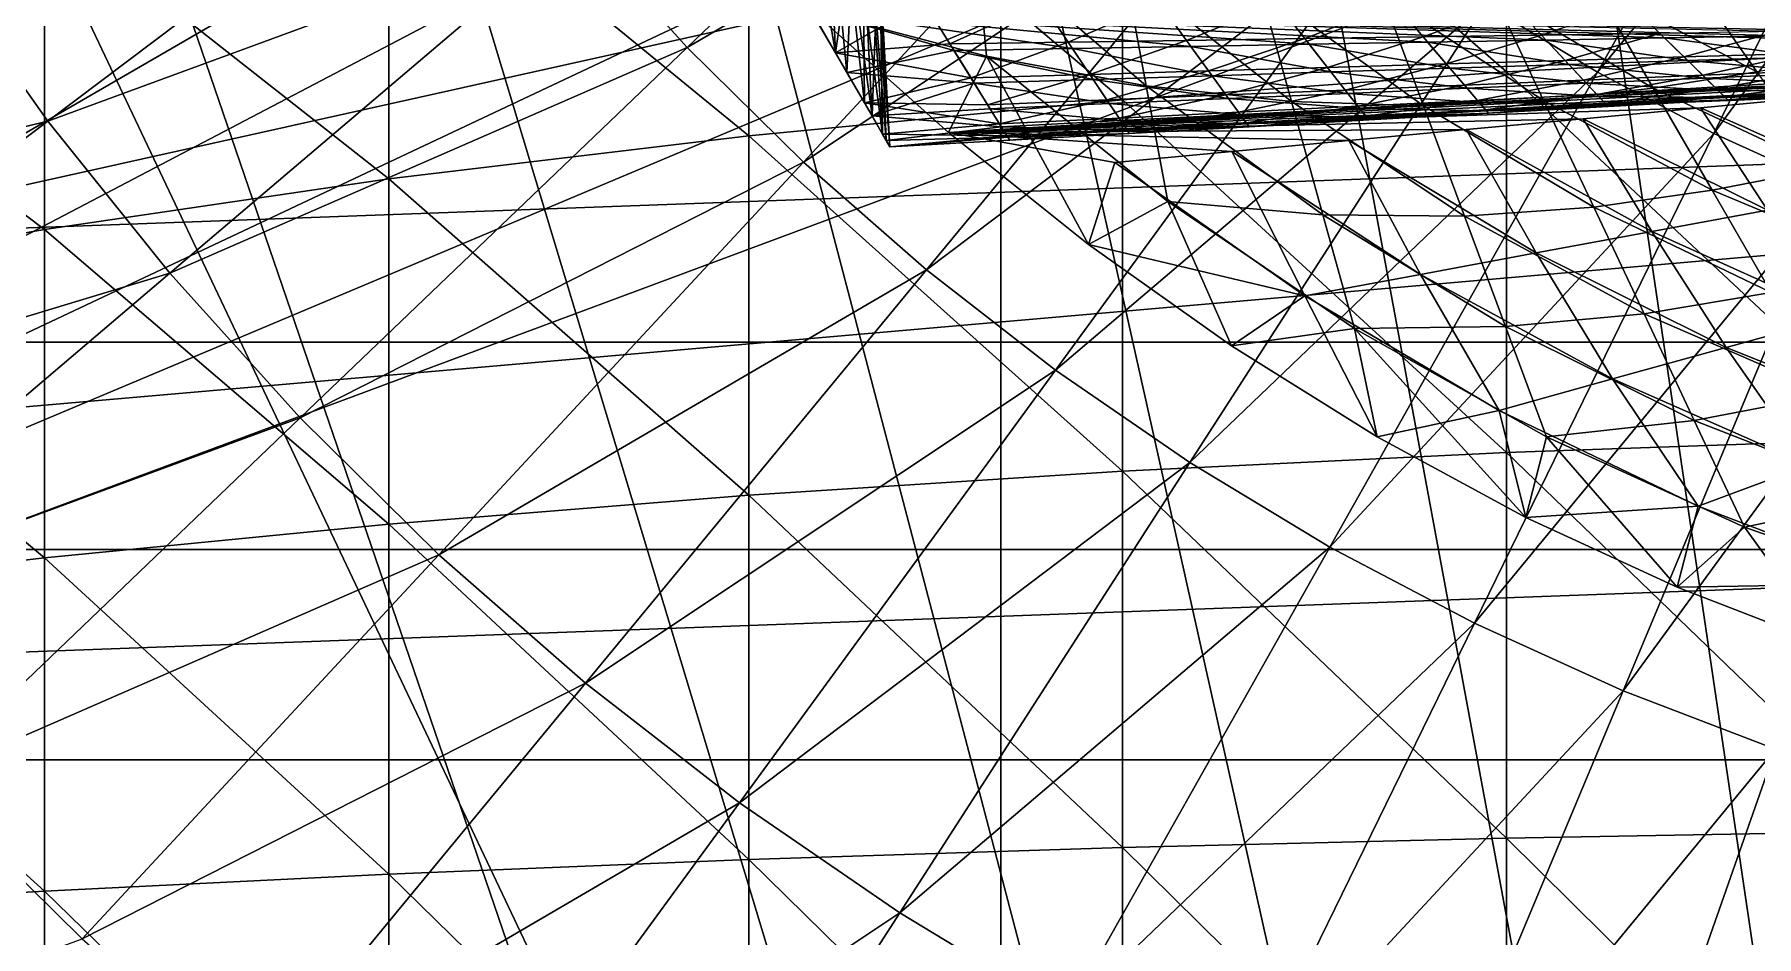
# Model space of a CAD drawing. Header units: metres. Extents: x -4.09 to 4.09, y -3.78 to 3.78.
# Drawn here: x -1.355 to -0.534, y -0.519 to -0.09 of the extents above; entities that cross this region are included whole.
import ezdxf

# ---------------------------------------------------------------- set-up
doc = ezdxf.new("R2010")
doc.units = ezdxf.units.M

msp = doc.modelspace()

# ---------------------------------------------------------------- linework, layer by layer
at = {"layer": 'statue_1', "color": 253}
for points in [[(-3.232, 0.082765, 16.714041), (3.348243, -0.166798, 15.068974), (3.367858, 2.430878, 15.064072)], [(-2.176662, 2.430878, 9.351602), (2.236946, 2.430878, 9.351602), (2.216392, -1.034236, 9.351602)], [(-2.157675, -1.034236, 9.351602), (-2.176662, 2.430878, 9.351602), (2.216392, -1.034236, 9.351602)], [(-0.721711, 2.184135, 19.965612), (-0.511846, 2.222768, 19.96899), (-0.086352, -3.568463, 19.462326)], [(-0.928254, 2.130369, 19.960907), (-0.721711, 2.184135, 19.965612), (-0.086352, -3.568463, 19.462326)], [(-1.130223, 2.061719, 19.954901), (-0.928254, 2.130369, 19.960907), (-0.086352, -3.568463, 19.462326)], [(-1.326677, 1.978532, 19.947624), (-1.130223, 2.061719, 19.954901), (-0.086352, -3.568463, 19.462326)], [(-1.516551, 1.881307, 19.939117), (-1.326677, 1.978532, 19.947624), (-0.086352, -3.568463, 19.462326)], [(1.967048, -0.334928, 9.392891), (1.967048, 1.975148, 9.392891), (-2.139753, 1.975148, 9.392891)], [(-2.139753, -0.334928, 9.392891), (1.967048, -0.334928, 9.392891), (-2.139753, 1.975148, 9.392891)], [(-2.139753, -0.334928, 9.007879), (-2.139753, 1.975148, 9.007879), (1.967048, 1.975148, 9.007879)], [(-2.139753, -0.334928, 9.007879), (1.967048, -0.334928, 9.007879), (1.967048, 1.975148, 9.007879)], [(1.967048, 1.975148, 9.007879), (1.967048, -0.334928, 9.007879), (-2.139753, 1.975148, 9.007879)], [(1.967048, -0.334928, 9.007879), (-2.139753, -0.334928, 9.007879), (-2.139753, 1.975148, 9.007879)], [(-2.139753, -0.334928, 9.007879), (-2.139753, 1.975148, 9.007879), (-0.984715, 1.718473, 7.467829)], [(-1.698718, 1.770547, 19.929426), (-1.516551, 1.881307, 19.939117), (-0.086352, -3.568463, 19.462326)], [(-1.872362, 1.646816, 19.918602), (-1.698718, 1.770547, 19.929426), (-0.086352, -3.568463, 19.462326)], [(-0.984715, -0.078253, 7.467829), (-2.139753, -0.334928, 9.007879), (-0.984715, 1.718473, 7.467829)], [(-2.852064, -1.597279, 19.634781), (-1.872362, 1.646816, 19.918602), (-0.086352, -3.568463, 19.462326)], [(-0.120316, 1.510739, 20.097628), (-2.264017, -0.600407, 19.72538), (-2.264268, -0.634058, 19.72057)], [(-0.053453, 1.509987, 20.101959), (-0.120316, 1.510739, 20.097628), (-2.264268, -0.634058, 19.72057)], [(-2.258753, -0.639698, 19.720448), (-0.053453, 1.509987, 20.101959), (-2.264268, -0.634058, 19.72057)], [(-2.264017, -0.600407, 19.72538), (-0.120316, 1.510739, 20.097628), (-2.254116, -0.42692, 19.755968)], [(-2.258753, -0.639698, 19.720448), (-2.253239, -0.645307, 19.720566), (-0.053453, 1.509987, 20.101959)], [(-0.120316, 1.510739, 20.097628), (-0.296467, 1.500995, 20.095909), (-2.254116, -0.42692, 19.755968)], [(-2.253239, -0.645307, 19.720566), (-2.247724, -0.650978, 19.720924), (-0.053453, 1.509987, 20.101959)], [(-0.053453, 1.509987, 20.101959), (-2.247724, -0.650978, 19.720924), (0.124578, 1.495825, 20.124771)], [(-2.254116, -0.42692, 19.755968), (-0.296467, 1.500995, 20.095909), (-2.22999, -0.254779, 19.786316)], [(0.301167, 1.467062, 20.14677), (0.124578, 1.495825, 20.124771), (-2.247724, -0.650978, 19.720924)], [(-0.471239, 1.477245, 20.091721), (-2.22999, -0.254779, 19.786316), (-0.296467, 1.500995, 20.095909)], [(-2.191827, -0.085177, 19.816227), (-2.22999, -0.254779, 19.786316), (-0.471239, 1.477245, 20.091721)], [(0.475125, 1.423885, 20.167812), (0.301167, 1.467062, 20.14677), (-2.247724, -0.650978, 19.720924)], [(0.645385, 1.366579, 20.187757), (0.475125, 1.423885, 20.167812), (-2.247724, -0.650978, 19.720924)], [(0.810695, 1.295517, 20.20647), (0.645385, 1.366579, 20.187757), (-2.247724, -0.650978, 19.720924)], [(0.969989, 1.211201, 20.223824), (0.810695, 1.295517, 20.20647), (-2.247724, -0.650978, 19.720924)], [(1.122264, 1.114196, 20.239704), (0.969989, 1.211201, 20.223824), (-2.247724, -0.650978, 19.720924)], [(1.266393, 1.005159, 20.254005), (1.122264, 1.114196, 20.239704), (-2.247724, -0.650978, 19.720924)], [(1.401436, 0.88478, 20.266628), (1.266393, 1.005159, 20.254005), (-2.247724, -0.650978, 19.720924)], [(1.526577, 0.753905, 20.277493), (1.401436, 0.88478, 20.266628), (-2.247724, -0.650978, 19.720924)], [(-0.086352, -2.879025, 19.910021), (1.526577, 0.753905, 20.277493), (-2.247724, -0.650978, 19.720924)], [(-0.89429, 0.391671, 13.903325), (-0.89429, -0.999457, 13.903325), (-1.437844, 0.146119, 15.295901)], [(-0.518739, -1.380803, 13.903325), (-0.89429, -0.999457, 13.903325), (0.721648, 0.391671, 13.903325)], [(-0.89429, 0.391671, 13.903325), (0.721648, 0.391671, 13.903325), (-0.89429, -0.999457, 13.903325)], [(-0.89429, -0.999457, 13.903325), (-2.264268, -0.227238, 17.413246), (-1.437844, 0.146119, 15.295901)], [(-0.663558, -0.075464, 1.488987), (-0.610042, -0.107768, 1.488987), (-0.480639, 0.121429, 1.543334)], [(-0.480639, 0.121429, 1.543334), (-0.610042, -0.107768, 1.488987), (-0.438967, 0.099496, 1.543334)], [(-0.610042, -0.107768, 1.488987), (-0.554646, -0.136907, 1.488987), (-0.438967, 0.099496, 1.543334)], [(-0.554646, -0.136907, 1.488987), (-0.396042, 0.080039, 1.543334), (-0.438967, 0.099496, 1.543334)], [(3.348243, -0.166798, 15.068974), (-3.232, 0.082765, 16.714041), (-2.157675, -1.034236, 9.351602)], [(-1.09582, -0.038241, 1.419429), (-1.043682, -0.095987, 1.419429), (-0.856127, 0.083485, 1.488987)], [(-1.043682, -0.095987, 1.419429), (-0.811572, 0.039588, 1.488987), (-0.856127, 0.083485, 1.488987)], [(-0.46654, -0.097961, 21.925861), (-0.46654, 0.082514, 21.872124), (-0.653406, 0.069793, 21.835068)], [(-0.554646, -0.136907, 1.488987), (-0.497684, -0.162756, 1.488987), (-0.396042, 0.080039, 1.543334)], [(-0.653406, -0.10758, 21.887878), (-0.653406, 0.069793, 21.835068), (-0.836387, 0.052121, 21.783539)], [(-0.653406, -0.10758, 21.887878), (-0.46654, -0.097961, 21.925861), (-0.653406, 0.069793, 21.835068)], [(-1.014293, 0.029562, 21.717897), (-0.836387, -0.120959, 21.835068), (-0.836387, 0.052121, 21.783539)], [(-0.653406, -0.10758, 21.887878), (-0.836387, 0.052121, 21.783539), (-0.836387, -0.120959, 21.835068)], [(-1.043682, -0.095987, 1.419429), (-0.988287, -0.150599, 1.419429), (-0.811572, 0.039588, 1.488987)], [(-0.811572, 0.039588, 1.488987), (-0.988287, -0.150599, 1.419429), (-0.764511, -0.001645, 1.488987)], [(-1.014293, -0.138004, 21.767788), (-1.014293, 0.029562, 21.717897), (-1.185806, 0.002334, 21.638584)], [(-1.014293, -0.138004, 21.767788), (-0.836387, -0.120959, 21.835068), (-1.014293, 0.029562, 21.717897)], [(-1.348171, -0.131079, 1.334895), (-1.144447, 0.022512, 1.419429), (-1.401812, -0.05538, 1.334895)], [(-1.348171, -0.131079, 1.334895), (-1.09582, -0.038241, 1.419429), (-1.144447, 0.022512, 1.419429)], [(-1.3498, -0.029405, 21.546148), (-1.185806, -0.158589, 21.686499), (-1.185806, 0.002334, 21.638584)], [(-1.014293, -0.138004, 21.767788), (-1.185806, 0.002334, 21.638584), (-1.185806, -0.158589, 21.686499)], [(-0.988287, -0.150599, 1.419429), (-0.929758, -0.201859, 1.419429), (-0.764511, -0.001645, 1.488987)], [(-0.929758, -0.201859, 1.419429), (-0.715131, -0.040027, 1.488987), (-0.764511, -0.001645, 1.488987)], [(-0.986908, -0.018063, 5.904914), (-0.972997, -0.098462, 6.055142), (-0.992485, -0.065312, 5.859303)], [(-0.975816, -0.03868, 6.031758), (-0.972997, -0.098462, 6.055142), (-0.986908, -0.018063, 5.904914)], [(-2.918175, -0.031849, 0.043246), (2.745471, -0.031849, 0.043246), (-2.848429, -0.236293, 0.043246)], [(2.675725, -0.236293, 0.043246), (-2.848429, -0.236293, 0.043246), (2.745471, -0.031849, 0.043246)], [(-1.3498, -0.18259, 21.591755), (-1.3498, -0.029405, 21.546148), (-1.505209, -0.065406, 21.441216)], [(-1.3498, -0.18259, 21.591755), (-1.185806, -0.158589, 21.686499), (-1.3498, -0.029405, 21.546148)], [(-1.348171, -0.131079, 1.334895), (-1.290143, -0.203488, 1.334895), (-1.09582, -0.038241, 1.419429)], [(-1.09582, -0.038241, 1.419429), (-1.290143, -0.203488, 1.334895), (-1.043682, -0.095987, 1.419429)], [(-0.975816, -0.03868, 6.031758), (-0.966793, -0.055568, 6.159227), (-0.972997, -0.098462, 6.055142)], [(-0.929758, -0.201859, 1.419429), (-0.868346, -0.24961, 1.419429), (-0.715131, -0.040027, 1.488987)], [(-0.715131, -0.040027, 1.488987), (-0.868346, -0.24961, 1.419429), (-0.663558, -0.075464, 1.488987)], [(-0.984715, -0.078253, 7.467829), (-0.967607, -0.10783, 7.261601), (-0.974062, -0.042001, 7.334194)], [(-0.906321, -0.044288, 1.564302), (-0.90112, -0.100091, 1.564302), (-0.984715, -0.078253, 1.307628)], [(-0.967607, -0.10783, 7.261601), (-0.965351, -0.058231, 7.201178), (-0.974062, -0.042001, 7.334194)], [(-0.825045, -0.114222, 1.820977), (-0.906321, -0.044288, 1.564302), (-0.835197, -0.059109, 1.820977)], [(-0.825045, -0.114222, 1.820977), (-0.90112, -0.100091, 1.564302), (-0.906321, -0.044288, 1.564302)], [(-1.609734, -0.193744, 1.23567), (-1.348171, -0.131079, 1.334895), (-1.401812, -0.05538, 1.334895)], [(-0.966793, -0.055568, 6.159227), (-0.959273, -0.122275, 6.252539), (-0.972997, -0.098462, 6.055142)], [(-0.959273, -0.122275, 6.252539), (-0.966793, -0.055568, 6.159227), (-0.959712, -0.068759, 6.287314)], [(-0.486906, -0.099465, 3.361028), (-0.566302, -0.061584, 3.104353), (-0.522875, -0.056445, 3.361028)], [(-1.3498, -0.18259, 21.591755), (-1.505209, -0.065406, 21.441216), (-1.505209, -0.209817, 21.484207)], [(-0.931011, -0.074367, 5.904914), (-0.992485, -0.065312, 5.859303), (-0.972997, -0.098462, 6.055142)], [(-0.965351, -0.058231, 7.201178), (-0.967607, -0.10783, 7.261601), (-0.955638, -0.128541, 7.056846)], [(-0.958646, -0.070764, 7.068775), (-0.965351, -0.058231, 7.201178), (-0.955638, -0.128541, 7.056846)], [(-0.755863, -0.121711, 2.077653), (-0.835197, -0.059109, 1.820977), (-0.77084, -0.067694, 2.077653)], [(-0.825045, -0.114222, 1.820977), (-0.835197, -0.059109, 1.820977), (-0.755863, -0.121711, 2.077653)], [(-0.534218, -0.107611, 3.104353), (-0.611671, -0.066691, 2.847677), (-0.566302, -0.061584, 3.104353)], [(-0.486906, -0.099465, 3.361028), (-0.534218, -0.107611, 3.104353), (-0.566302, -0.061584, 3.104353)], [(-0.959712, -0.068759, 6.287314), (-0.950688, -0.137189, 6.451409), (-0.959273, -0.122275, 6.252539)], [(-0.950688, -0.137189, 6.451409), (-0.959712, -0.068759, 6.287314), (-0.954636, -0.078284, 6.416017)], [(-0.958646, -0.070764, 7.068775), (-0.955638, -0.128541, 7.056846), (-0.953884, -0.079631, 6.936991)], [(-0.69301, -0.123685, 2.334328), (-0.77084, -0.067694, 2.077653), (-0.712562, -0.071078, 2.334328)], [(-0.69301, -0.123685, 2.334328), (-0.755863, -0.121711, 2.077653), (-0.77084, -0.067694, 2.077653)], [(-0.635797, -0.121178, 2.591002), (-0.712562, -0.071078, 2.334328), (-0.659672, -0.070388, 2.591002)], [(-0.69301, -0.123685, 2.334328), (-0.712562, -0.071078, 2.334328), (-0.635797, -0.121178, 2.591002)], [(-0.583597, -0.115319, 2.847677), (-0.659672, -0.070388, 2.591002), (-0.611671, -0.066691, 2.847677)], [(-0.583597, -0.115319, 2.847677), (-0.635797, -0.121178, 2.591002), (-0.659672, -0.070388, 2.591002)], [(-0.583597, -0.115319, 2.847677), (-0.611671, -0.066691, 2.847677), (-0.534218, -0.107611, 3.104353)], [(0.812011, -0.078253, 7.467829), (1.967048, -0.334928, 9.007879), (-2.139753, -0.334928, 9.007879)], [(-0.984715, -0.078253, 7.467829), (0.812011, -0.078253, 7.467829), (-2.139753, -0.334928, 9.007879)], [(-0.226283, -0.09348, 1.564302), (-0.170511, -0.088279, 1.564302), (-0.984715, -0.078253, 1.307628)], [(-0.984715, -0.078253, 1.307628), (-0.282117, -0.098681, 1.564302), (-0.226283, -0.09348, 1.564302)], [(-0.282117, -0.098681, 1.564302), (-0.984715, -0.078253, 1.307628), (-0.919293, -0.1365, 1.497359)], [(-0.984715, -0.078253, 7.467829), (-0.803802, -0.095423, 7.334194), (-0.8602, -0.096425, 7.334194)], [(-0.747403, -0.09442, 7.334194), (-0.803802, -0.095423, 7.334194), (-0.984715, -0.078253, 7.467829)], [(-0.984715, -0.078253, 7.467829), (-0.691005, -0.093449, 7.334194), (-0.747403, -0.09442, 7.334194)], [(-0.634544, -0.092446, 7.334194), (-0.691005, -0.093449, 7.334194), (-0.984715, -0.078253, 7.467829)], [(-0.984715, -0.078253, 7.467829), (-0.578146, -0.091444, 7.334194), (-0.634544, -0.092446, 7.334194)], [(-0.521747, -0.090472, 7.334194), (-0.578146, -0.091444, 7.334194), (-0.984715, -0.078253, 7.467829)], [(-0.984715, -0.078253, 7.467829), (-0.465349, -0.08947, 7.334194), (-0.521747, -0.090472, 7.334194)], [(-0.8602, -0.096425, 7.334194), (-0.916661, -0.097428, 7.334194), (-0.984715, -0.078253, 7.467829)], [(-0.916661, -0.097428, 7.334194), (-0.967607, -0.10783, 7.261601), (-0.984715, -0.078253, 7.467829)], [(-0.90112, -0.100091, 1.564302), (-0.919293, -0.1365, 1.497359), (-0.984715, -0.078253, 1.307628)], [(-0.918603, -0.094201, 6.031758), (-0.931011, -0.074367, 5.904914), (-0.972997, -0.098462, 6.055142)], [(-0.953884, -0.079631, 6.936991), (-0.955638, -0.128541, 7.056846), (-0.948871, -0.140322, 6.853561)], [(-0.954636, -0.078284, 6.416017), (-0.951503, -0.084143, 6.545335), (-0.950688, -0.137189, 6.451409)], [(-0.948871, -0.140322, 6.853561), (-0.951127, -0.084801, 6.805823), (-0.953884, -0.079631, 6.936991)], [(-0.874926, -0.074555, 5.904914), (-0.931011, -0.074367, 5.904914), (-0.918603, -0.094201, 6.031758)], [(-0.862268, -0.093386, 6.031758), (-0.874926, -0.074555, 5.904914), (-0.918603, -0.094201, 6.031758)], [(-0.818841, -0.074775, 5.904914), (-0.874926, -0.074555, 5.904914), (-0.862268, -0.093386, 6.031758)], [(-0.80424, -0.293632, 1.419429), (-0.663558, -0.075464, 1.488987), (-0.868346, -0.24961, 1.419429)], [(-0.818841, -0.074775, 5.904914), (-0.862268, -0.093386, 6.031758), (-0.805869, -0.092572, 6.031758)], [(-0.805869, -0.092572, 6.031758), (-0.762693, -0.074963, 5.904914), (-0.818841, -0.074775, 5.904914)], [(-0.749534, -0.091726, 6.031758), (-0.762693, -0.074963, 5.904914), (-0.805869, -0.092572, 6.031758)], [(-0.80424, -0.293632, 1.419429), (-0.610042, -0.107768, 1.488987), (-0.663558, -0.075464, 1.488987)], [(-0.706608, -0.075151, 5.904914), (-0.762693, -0.074963, 5.904914), (-0.749534, -0.091726, 6.031758)], [(-0.749534, -0.091726, 6.031758), (-0.693135, -0.090911, 6.031758), (-0.706608, -0.075151, 5.904914)], [(-0.693135, -0.090911, 6.031758), (-0.650523, -0.07537, 5.904914), (-0.706608, -0.075151, 5.904914)], [(-0.6368, -0.090065, 6.031758), (-0.650523, -0.07537, 5.904914), (-0.693135, -0.090911, 6.031758)], [(-0.594438, -0.075558, 5.904914), (-0.650523, -0.07537, 5.904914), (-0.6368, -0.090065, 6.031758)], [(-0.6368, -0.090065, 6.031758), (-0.580401, -0.08925, 6.031758), (-0.594438, -0.075558, 5.904914)], [(-0.950312, -0.086305, 6.675271), (-0.947179, -0.143205, 6.651749), (-0.951503, -0.084143, 6.545335)], [(-0.951503, -0.084143, 6.545335), (-0.947179, -0.143205, 6.651749), (-0.950688, -0.137189, 6.451409)], [(-0.950312, -0.086305, 6.675271), (-0.951127, -0.084801, 6.805823), (-0.947179, -0.143205, 6.651749)], [(-0.951127, -0.084801, 6.805823), (-0.948871, -0.140322, 6.853561), (-0.947179, -0.143205, 6.651749)], [(-0.6368, -0.090065, 6.031758), (-0.693135, -0.090911, 6.031758), (-0.682169, -0.103789, 6.159227)], [(-0.682169, -0.103789, 6.159227), (-0.62552, -0.102128, 6.159227), (-0.6368, -0.090065, 6.031758)], [(-0.62552, -0.102128, 6.159227), (-0.580401, -0.08925, 6.031758), (-0.6368, -0.090065, 6.031758)], [(-0.568934, -0.100467, 6.159227), (-0.580401, -0.08925, 6.031758), (-0.62552, -0.102128, 6.159227)], [(-0.524066, -0.088404, 6.031758), (-0.580401, -0.08925, 6.031758), (-0.568934, -0.100467, 6.159227)], [(-0.568934, -0.100467, 6.159227), (-0.512348, -0.098775, 6.159227), (-0.524066, -0.088404, 6.031758)], [(-1.290143, -0.203488, 1.334895), (-1.228042, -0.272357, 1.334895), (-1.043682, -0.095987, 1.419429)], [(-1.043682, -0.095987, 1.419429), (-1.228042, -0.272357, 1.334895), (-0.988287, -0.150599, 1.419429)], [(-0.972997, -0.098462, 6.055142), (-0.908514, -0.110494, 6.159227), (-0.918603, -0.094201, 6.031758)], [(-0.967607, -0.10783, 7.261601), (-0.916661, -0.097428, 7.334194), (-0.906948, -0.113032, 7.201178)], [(-0.908514, -0.110494, 6.159227), (-0.862268, -0.093386, 6.031758), (-0.918603, -0.094201, 6.031758)], [(-0.850299, -0.111246, 7.201178), (-0.916661, -0.097428, 7.334194), (-0.8602, -0.096425, 7.334194)], [(-0.906948, -0.113032, 7.201178), (-0.916661, -0.097428, 7.334194), (-0.850299, -0.111246, 7.201178)], [(-0.851928, -0.108802, 6.159227), (-0.862268, -0.093386, 6.031758), (-0.908514, -0.110494, 6.159227)], [(-0.805869, -0.092572, 6.031758), (-0.862268, -0.093386, 6.031758), (-0.851928, -0.108802, 6.159227)], [(-0.8602, -0.096425, 7.334194), (-0.803802, -0.095423, 7.334194), (-0.79365, -0.109428, 7.201178)], [(-0.79365, -0.109428, 7.201178), (-0.850299, -0.111246, 7.201178), (-0.8602, -0.096425, 7.334194)], [(-0.795342, -0.107141, 6.159227), (-0.805869, -0.092572, 6.031758), (-0.851928, -0.108802, 6.159227)], [(-0.749534, -0.091726, 6.031758), (-0.805869, -0.092572, 6.031758), (-0.795342, -0.107141, 6.159227)], [(-0.747403, -0.09442, 7.334194), (-0.737064, -0.107642, 7.201178), (-0.803802, -0.095423, 7.334194)], [(-0.803802, -0.095423, 7.334194), (-0.737064, -0.107642, 7.201178), (-0.79365, -0.109428, 7.201178)], [(-0.795342, -0.107141, 6.159227), (-0.738755, -0.105481, 6.159227), (-0.749534, -0.091726, 6.031758)], [(-0.738755, -0.105481, 6.159227), (-0.693135, -0.090911, 6.031758), (-0.749534, -0.091726, 6.031758)], [(-0.747403, -0.09442, 7.334194), (-0.691005, -0.093449, 7.334194), (-0.680414, -0.105825, 7.201178)], [(-0.680414, -0.105825, 7.201178), (-0.737064, -0.107642, 7.201178), (-0.747403, -0.09442, 7.334194)], [(-0.682169, -0.103789, 6.159227), (-0.693135, -0.090911, 6.031758), (-0.738755, -0.105481, 6.159227)], [(-0.634544, -0.092446, 7.334194), (-0.623766, -0.104039, 7.201178), (-0.691005, -0.093449, 7.334194)], [(-0.691005, -0.093449, 7.334194), (-0.623766, -0.104039, 7.201178), (-0.680414, -0.105825, 7.201178)], [(-0.46654, -0.282289, 21.964508), (-0.46654, -0.097961, 21.925861), (-0.653406, -0.10758, 21.887878)], [(-0.634544, -0.092446, 7.334194), (-0.578146, -0.091444, 7.334194), (-0.567117, -0.102222, 7.201178)], [(-0.567117, -0.102222, 7.201178), (-0.623766, -0.104039, 7.201178), (-0.634544, -0.092446, 7.334194)], [(-0.521747, -0.090472, 7.334194), (-0.51053, -0.100405, 7.201178), (-0.578146, -0.091444, 7.334194)], [(-0.578146, -0.091444, 7.334194), (-0.51053, -0.100405, 7.201178), (-0.567117, -0.102222, 7.201178)], [(-0.908514, -0.110494, 6.159227), (-0.972997, -0.098462, 6.055142), (-0.959273, -0.122275, 6.252539)], [(-0.337889, -0.103883, 1.564302), (-0.282117, -0.098681, 1.564302), (-0.919293, -0.1365, 1.497359)], [(-0.852555, -0.189796, 1.687093), (-0.919293, -0.1365, 1.497359), (-0.90112, -0.100091, 1.564302)], [(-0.393723, -0.109084, 1.564302), (-0.337889, -0.103883, 1.564302), (-0.919293, -0.1365, 1.497359)], [(-0.814831, -0.169305, 1.820977), (-0.90112, -0.100091, 1.564302), (-0.825045, -0.114222, 1.820977)], [(-0.852555, -0.189796, 1.687093), (-0.90112, -0.100091, 1.564302), (-0.814831, -0.169305, 1.820977)], [(-0.738755, -0.105481, 6.159227), (-0.795342, -0.107141, 6.159227), (-0.78707, -0.118546, 6.287314)], [(-0.730296, -0.116228, 6.287314), (-0.738755, -0.105481, 6.159227), (-0.78707, -0.118546, 6.287314)], [(-0.730296, -0.116228, 6.287314), (-0.682169, -0.103789, 6.159227), (-0.738755, -0.105481, 6.159227)], [(-0.680414, -0.105825, 7.201178), (-0.672205, -0.115413, 7.068775), (-0.737064, -0.107642, 7.201178)], [(-0.673521, -0.113878, 6.287314), (-0.682169, -0.103789, 6.159227), (-0.730296, -0.116228, 6.287314)], [(-0.62552, -0.102128, 6.159227), (-0.682169, -0.103789, 6.159227), (-0.673521, -0.113878, 6.287314)], [(-0.680414, -0.105825, 7.201178), (-0.623766, -0.104039, 7.201178), (-0.615431, -0.112969, 7.068775)], [(-0.615431, -0.112969, 7.068775), (-0.672205, -0.115413, 7.068775), (-0.680414, -0.105825, 7.201178)], [(-0.616747, -0.111559, 6.287314), (-0.62552, -0.102128, 6.159227), (-0.673521, -0.113878, 6.287314)], [(-0.616747, -0.111559, 6.287314), (-0.568934, -0.100467, 6.159227), (-0.62552, -0.102128, 6.159227)], [(-0.567117, -0.102222, 7.201178), (-0.558657, -0.110556, 7.068775), (-0.623766, -0.104039, 7.201178)], [(-0.623766, -0.104039, 7.201178), (-0.558657, -0.110556, 7.068775), (-0.615431, -0.112969, 7.068775)], [(-0.559973, -0.109209, 6.287314), (-0.568934, -0.100467, 6.159227), (-0.616747, -0.111559, 6.287314)], [(-0.512348, -0.098775, 6.159227), (-0.568934, -0.100467, 6.159227), (-0.559973, -0.109209, 6.287314)], [(-0.567117, -0.102222, 7.201178), (-0.51053, -0.100405, 7.201178), (-0.50182, -0.108112, 7.068775)], [(-0.50182, -0.108112, 7.068775), (-0.558657, -0.110556, 7.068775), (-0.567117, -0.102222, 7.201178)], [(-0.503198, -0.10689, 6.287314), (-0.512348, -0.098775, 6.159227), (-0.559973, -0.109209, 6.287314)], [(-0.906948, -0.113032, 7.201178), (-0.955638, -0.128541, 7.056846), (-0.967607, -0.10783, 7.261601)], [(-0.900619, -0.123215, 6.287314), (-0.908514, -0.110494, 6.159227), (-0.959273, -0.122275, 6.252539)], [(-0.899428, -0.125126, 7.068775), (-0.955638, -0.128541, 7.056846), (-0.906948, -0.113032, 7.201178)], [(-0.449495, -0.114285, 1.564302), (-0.393723, -0.109084, 1.564302), (-0.919293, -0.1365, 1.497359)], [(-0.505329, -0.119486, 1.564302), (-0.449495, -0.114285, 1.564302), (-0.919293, -0.1365, 1.497359)], [(-0.851928, -0.108802, 6.159227), (-0.908514, -0.110494, 6.159227), (-0.900619, -0.123215, 6.287314)], [(-0.842654, -0.122713, 7.068775), (-0.906948, -0.113032, 7.201178), (-0.850299, -0.111246, 7.201178)], [(-0.899428, -0.125126, 7.068775), (-0.906948, -0.113032, 7.201178), (-0.842654, -0.122713, 7.068775)], [(-0.900619, -0.123215, 6.287314), (-0.843844, -0.120865, 6.287314), (-0.851928, -0.108802, 6.159227)], [(-0.843844, -0.120865, 6.287314), (-0.795342, -0.107141, 6.159227), (-0.851928, -0.108802, 6.159227)], [(-0.79365, -0.109428, 7.201178), (-0.785817, -0.120269, 7.068775), (-0.850299, -0.111246, 7.201178)], [(-0.850299, -0.111246, 7.201178), (-0.785817, -0.120269, 7.068775), (-0.842654, -0.122713, 7.068775)], [(-0.78707, -0.118546, 6.287314), (-0.795342, -0.107141, 6.159227), (-0.843844, -0.120865, 6.287314)], [(-0.653406, -0.288744, 21.925861), (-0.653406, -0.10758, 21.887878), (-0.836387, -0.120959, 21.835068)], [(-0.740886, -0.175728, 2.077653), (-0.825045, -0.114222, 1.820977), (-0.755863, -0.121711, 2.077653)], [(-0.740886, -0.175728, 2.077653), (-0.814831, -0.169305, 1.820977), (-0.825045, -0.114222, 1.820977)], [(-0.80424, -0.293632, 1.419429), (-0.737628, -0.333862, 1.419429), (-0.610042, -0.107768, 1.488987)], [(-0.79365, -0.109428, 7.201178), (-0.737064, -0.107642, 7.201178), (-0.729042, -0.117826, 7.068775)], [(-0.729042, -0.117826, 7.068775), (-0.785817, -0.120269, 7.068775), (-0.79365, -0.109428, 7.201178)], [(-0.737628, -0.333862, 1.419429), (-0.554646, -0.136907, 1.488987), (-0.610042, -0.107768, 1.488987)], [(-0.737064, -0.107642, 7.201178), (-0.672205, -0.115413, 7.068775), (-0.729042, -0.117826, 7.068775)], [(-0.724217, -0.123967, 6.416017), (-0.673521, -0.113878, 6.287314), (-0.730296, -0.116228, 6.287314)], [(-0.667318, -0.121147, 6.416017), (-0.673521, -0.113878, 6.287314), (-0.724217, -0.123967, 6.416017)], [(-0.616747, -0.111559, 6.287314), (-0.673521, -0.113878, 6.287314), (-0.667318, -0.121147, 6.416017)], [(-0.615431, -0.112969, 7.068775), (-0.609541, -0.119298, 6.936991), (-0.672205, -0.115413, 7.068775)], [(-0.667318, -0.121147, 6.416017), (-0.610418, -0.118358, 6.416017), (-0.616747, -0.111559, 6.287314)], [(-0.653406, -0.288744, 21.925861), (-0.46654, -0.282289, 21.964508), (-0.653406, -0.10758, 21.887878)], [(-0.610418, -0.118358, 6.416017), (-0.559973, -0.109209, 6.287314), (-0.616747, -0.111559, 6.287314)], [(-0.558657, -0.110556, 7.068775), (-0.552641, -0.116416, 6.936991), (-0.615431, -0.112969, 7.068775)], [(-0.552641, -0.116416, 6.936991), (-0.609541, -0.119298, 6.936991), (-0.615431, -0.112969, 7.068775)], [(-0.553518, -0.115538, 6.416017), (-0.559973, -0.109209, 6.287314), (-0.610418, -0.118358, 6.416017)], [(-0.502133, -0.15367, 3.104353), (-0.583597, -0.115319, 2.847677), (-0.534218, -0.107611, 3.104353)], [(-0.503198, -0.10689, 6.287314), (-0.559973, -0.109209, 6.287314), (-0.553518, -0.115538, 6.416017)], [(-0.50182, -0.108112, 7.068775), (-0.495679, -0.113564, 6.936991), (-0.558657, -0.110556, 7.068775)], [(-0.558657, -0.110556, 7.068775), (-0.495679, -0.113564, 6.936991), (-0.552641, -0.116416, 6.936991)], [(-0.553518, -0.115538, 6.416017), (-0.496619, -0.11275, 6.416017), (-0.503198, -0.10689, 6.287314)], [(-0.54957, -0.119423, 6.545335), (-0.496619, -0.11275, 6.416017), (-0.553518, -0.115538, 6.416017)], [(-0.495679, -0.113564, 6.936991), (-0.492107, -0.116729, 6.805823), (-0.552641, -0.116416, 6.936991)], [(-0.492545, -0.116322, 6.545335), (-0.496619, -0.11275, 6.416017), (-0.54957, -0.119423, 6.545335)], [(-1.014293, -0.138004, 21.767788), (-0.836387, -0.297705, 21.872124), (-0.836387, -0.120959, 21.835068)], [(-0.894916, -0.132395, 6.416017), (-0.959273, -0.122275, 6.252539), (-0.950688, -0.137189, 6.451409)], [(-0.959273, -0.122275, 6.252539), (-0.894916, -0.132395, 6.416017), (-0.900619, -0.123215, 6.287314)], [(-0.561101, -0.124687, 1.564302), (-0.505329, -0.119486, 1.564302), (-0.919293, -0.1365, 1.497359)], [(-0.900619, -0.123215, 6.287314), (-0.894916, -0.132395, 6.416017), (-0.843844, -0.120865, 6.287314)], [(-0.842654, -0.122713, 7.068775), (-0.837202, -0.130797, 6.936991), (-0.899428, -0.125126, 7.068775)], [(-0.843844, -0.120865, 6.287314), (-0.894916, -0.132395, 6.416017), (-0.838017, -0.129575, 6.416017)], [(-0.843844, -0.120865, 6.287314), (-0.838017, -0.129575, 6.416017), (-0.78707, -0.118546, 6.287314)], [(-0.785817, -0.120269, 7.068775), (-0.780302, -0.127915, 6.936991), (-0.842654, -0.122713, 7.068775)], [(-0.780302, -0.127915, 6.936991), (-0.837202, -0.130797, 6.936991), (-0.842654, -0.122713, 7.068775)], [(-0.78707, -0.118546, 6.287314), (-0.838017, -0.129575, 6.416017), (-0.781117, -0.126787, 6.416017)], [(-0.653406, -0.288744, 21.925861), (-0.836387, -0.120959, 21.835068), (-0.836387, -0.297705, 21.872124)], [(-0.730296, -0.116228, 6.287314), (-0.78707, -0.118546, 6.287314), (-0.781117, -0.126787, 6.416017)], [(-0.729042, -0.117826, 7.068775), (-0.72334, -0.125063, 6.936991), (-0.785817, -0.120269, 7.068775)], [(-0.785817, -0.120269, 7.068775), (-0.72334, -0.125063, 6.936991), (-0.780302, -0.127915, 6.936991)], [(-0.781117, -0.126787, 6.416017), (-0.724217, -0.123967, 6.416017), (-0.730296, -0.116228, 6.287314)], [(-0.673459, -0.17626, 2.334328), (-0.755863, -0.121711, 2.077653), (-0.69301, -0.123685, 2.334328)], [(-0.740886, -0.175728, 2.077653), (-0.755863, -0.121711, 2.077653), (-0.673459, -0.17626, 2.334328)], [(-0.672205, -0.115413, 7.068775), (-0.66644, -0.122181, 6.936991), (-0.729042, -0.117826, 7.068775)], [(-0.66644, -0.122181, 6.936991), (-0.72334, -0.125063, 6.936991), (-0.729042, -0.117826, 7.068775)], [(-0.667318, -0.121147, 6.416017), (-0.724217, -0.123967, 6.416017), (-0.720457, -0.128729, 6.545335)], [(-0.72334, -0.125063, 6.936991), (-0.66644, -0.122181, 6.936991), (-0.663056, -0.126129, 6.805823)], [(-0.720457, -0.128729, 6.545335), (-0.663495, -0.125627, 6.545335), (-0.667318, -0.121147, 6.416017)], [(-0.611859, -0.171968, 2.591002), (-0.69301, -0.123685, 2.334328), (-0.635797, -0.121178, 2.591002)], [(-0.672205, -0.115413, 7.068775), (-0.609541, -0.119298, 6.936991), (-0.66644, -0.122181, 6.936991)], [(-0.663495, -0.125627, 6.545335), (-0.610418, -0.118358, 6.416017), (-0.667318, -0.121147, 6.416017)], [(-0.609541, -0.119298, 6.936991), (-0.606094, -0.122995, 6.805823), (-0.66644, -0.122181, 6.936991)], [(-0.66644, -0.122181, 6.936991), (-0.606094, -0.122995, 6.805823), (-0.663056, -0.126129, 6.805823)], [(-0.606533, -0.122525, 6.545335), (-0.610418, -0.118358, 6.416017), (-0.663495, -0.125627, 6.545335)], [(-0.662054, -0.127288, 6.675271), (-0.606533, -0.122525, 6.545335), (-0.663495, -0.125627, 6.545335)], [(-0.663056, -0.126129, 6.805823), (-0.606094, -0.122995, 6.805823), (-0.605091, -0.124092, 6.675271)], [(-0.605091, -0.124092, 6.675271), (-0.606533, -0.122525, 6.545335), (-0.662054, -0.127288, 6.675271)], [(-0.555524, -0.163947, 2.847677), (-0.635797, -0.121178, 2.591002), (-0.583597, -0.115319, 2.847677)], [(-0.611859, -0.171968, 2.591002), (-0.635797, -0.121178, 2.591002), (-0.555524, -0.163947, 2.847677)], [(-0.553518, -0.115538, 6.416017), (-0.610418, -0.118358, 6.416017), (-0.606533, -0.122525, 6.545335)], [(-0.609541, -0.119298, 6.936991), (-0.552641, -0.116416, 6.936991), (-0.549069, -0.119862, 6.805823)], [(-0.549069, -0.119862, 6.805823), (-0.606094, -0.122995, 6.805823), (-0.609541, -0.119298, 6.936991)], [(-0.606533, -0.122525, 6.545335), (-0.54957, -0.119423, 6.545335), (-0.553518, -0.115538, 6.416017)], [(-0.54957, -0.119423, 6.545335), (-0.606533, -0.122525, 6.545335), (-0.605091, -0.124092, 6.675271)], [(-0.549069, -0.119862, 6.805823), (-0.548066, -0.120865, 6.675271), (-0.606094, -0.122995, 6.805823)], [(-0.606094, -0.122995, 6.805823), (-0.548066, -0.120865, 6.675271), (-0.605091, -0.124092, 6.675271)], [(-0.548066, -0.120865, 6.675271), (-0.54957, -0.119423, 6.545335), (-0.605091, -0.124092, 6.675271)], [(-0.502133, -0.15367, 3.104353), (-0.555524, -0.163947, 2.847677), (-0.583597, -0.115319, 2.847677)], [(-0.474122, -0.163226, 1.820977), (-0.505329, -0.119486, 1.564302), (-0.561101, -0.124687, 1.564302)], [(-0.552641, -0.116416, 6.936991), (-0.492107, -0.116729, 6.805823), (-0.549069, -0.119862, 6.805823)], [(-0.548066, -0.120865, 6.675271), (-0.492545, -0.116322, 6.545335), (-0.54957, -0.119423, 6.545335)], [(-0.549069, -0.119862, 6.805823), (-0.492107, -0.116729, 6.805823), (-0.491041, -0.117669, 6.675271)], [(-0.491041, -0.117669, 6.675271), (-0.548066, -0.120865, 6.675271), (-0.549069, -0.119862, 6.805823)], [(-0.491041, -0.117669, 6.675271), (-0.492545, -0.116322, 6.545335), (-0.548066, -0.120865, 6.675271)], [(-1.609734, -0.193744, 1.23567), (-1.547633, -0.281412, 1.23567), (-1.348171, -0.131079, 1.334895)], [(-1.348171, -0.131079, 1.334895), (-1.547633, -0.281412, 1.23567), (-1.290143, -0.203488, 1.334895)], [(-0.899428, -0.125126, 7.068775), (-0.894102, -0.13368, 6.936991), (-0.955638, -0.128541, 7.056846)], [(-0.894102, -0.13368, 6.936991), (-0.948871, -0.140322, 6.853561), (-0.955638, -0.128541, 7.056846)], [(-0.616872, -0.129888, 1.564302), (-0.561101, -0.124687, 1.564302), (-0.919293, -0.1365, 1.497359)], [(-0.672707, -0.13509, 1.564302), (-0.616872, -0.129888, 1.564302), (-0.919293, -0.1365, 1.497359)], [(-0.837202, -0.130797, 6.936991), (-0.894102, -0.13368, 6.936991), (-0.899428, -0.125126, 7.068775)], [(-0.894916, -0.132395, 6.416017), (-0.891407, -0.138035, 6.545335), (-0.838017, -0.129575, 6.416017)], [(-0.834006, -0.135528, 6.805823), (-0.894102, -0.13368, 6.936991), (-0.837202, -0.130797, 6.936991)], [(-0.838017, -0.129575, 6.416017), (-0.891407, -0.138035, 6.545335), (-0.834445, -0.134933, 6.545335)], [(-0.781117, -0.126787, 6.416017), (-0.838017, -0.129575, 6.416017), (-0.834445, -0.134933, 6.545335)], [(-0.837202, -0.130797, 6.936991), (-0.780302, -0.127915, 6.936991), (-0.777044, -0.132395, 6.805823)], [(-0.777044, -0.132395, 6.805823), (-0.834006, -0.135528, 6.805823), (-0.837202, -0.130797, 6.936991)], [(-0.777482, -0.131831, 6.545335), (-0.781117, -0.126787, 6.416017), (-0.834445, -0.134933, 6.545335)], [(-0.777482, -0.131831, 6.545335), (-0.724217, -0.123967, 6.416017), (-0.781117, -0.126787, 6.416017)], [(-0.72334, -0.125063, 6.936991), (-0.720081, -0.129262, 6.805823), (-0.780302, -0.127915, 6.936991)], [(-0.780302, -0.127915, 6.936991), (-0.720081, -0.129262, 6.805823), (-0.777044, -0.132395, 6.805823)], [(-0.720457, -0.128729, 6.545335), (-0.724217, -0.123967, 6.416017), (-0.777482, -0.131831, 6.545335)], [(-0.776104, -0.133711, 6.675271), (-0.720457, -0.128729, 6.545335), (-0.777482, -0.131831, 6.545335)], [(-0.777044, -0.132395, 6.805823), (-0.720081, -0.129262, 6.805823), (-0.719079, -0.130484, 6.675271)], [(-0.719079, -0.130484, 6.675271), (-0.776104, -0.133711, 6.675271), (-0.777044, -0.132395, 6.805823)], [(-0.719079, -0.130484, 6.675271), (-0.720457, -0.128729, 6.545335), (-0.776104, -0.133711, 6.675271)], [(-0.663056, -0.126129, 6.805823), (-0.720081, -0.129262, 6.805823), (-0.72334, -0.125063, 6.936991)], [(-0.663495, -0.125627, 6.545335), (-0.720457, -0.128729, 6.545335), (-0.719079, -0.130484, 6.675271)], [(-0.663056, -0.126129, 6.805823), (-0.662054, -0.127288, 6.675271), (-0.720081, -0.129262, 6.805823)], [(-0.720081, -0.129262, 6.805823), (-0.662054, -0.127288, 6.675271), (-0.719079, -0.130484, 6.675271)], [(-0.662054, -0.127288, 6.675271), (-0.663495, -0.125627, 6.545335), (-0.719079, -0.130484, 6.675271)], [(-0.611859, -0.171968, 2.591002), (-0.673459, -0.17626, 2.334328), (-0.69301, -0.123685, 2.334328)], [(-0.584287, -0.183624, 1.820977), (-0.616872, -0.129888, 1.564302), (-0.672707, -0.13509, 1.564302)], [(-0.605091, -0.124092, 6.675271), (-0.662054, -0.127288, 6.675271), (-0.663056, -0.126129, 6.805823)], [(-0.561101, -0.124687, 1.564302), (-0.616872, -0.129888, 1.564302), (-0.529204, -0.173409, 1.820977)], [(-0.529204, -0.173409, 1.820977), (-0.616872, -0.129888, 1.564302), (-0.584287, -0.183624, 1.820977)], [(-0.474122, -0.163226, 1.820977), (-0.561101, -0.124687, 1.564302), (-0.529204, -0.173409, 1.820977)], [(-1.014293, -0.309141, 21.803669), (-1.014293, -0.138004, 21.767788), (-1.185806, -0.158589, 21.686499)], [(-1.014293, -0.309141, 21.803669), (-0.836387, -0.297705, 21.872124), (-1.014293, -0.138004, 21.767788)], [(-0.950688, -0.137189, 6.451409), (-0.891407, -0.138035, 6.545335), (-0.894916, -0.132395, 6.416017)], [(-0.891407, -0.138035, 6.545335), (-0.950688, -0.137189, 6.451409), (-0.947179, -0.143205, 6.651749)], [(-0.948871, -0.140322, 6.853561), (-0.894102, -0.13368, 6.936991), (-0.891031, -0.138662, 6.805823)], [(-0.891031, -0.138662, 6.805823), (-0.947179, -0.143205, 6.651749), (-0.948871, -0.140322, 6.853561)], [(-0.890091, -0.140134, 6.675271), (-0.891407, -0.138035, 6.545335), (-0.947179, -0.143205, 6.651749)], [(-0.890091, -0.140134, 6.675271), (-0.947179, -0.143205, 6.651749), (-0.891031, -0.138662, 6.805823)], [(-0.728478, -0.140291, 1.564302), (-0.672707, -0.13509, 1.564302), (-0.919293, -0.1365, 1.497359)], [(-0.784313, -0.145492, 1.564302), (-0.919293, -0.1365, 1.497359), (-0.840084, -0.150693, 1.564302)], [(-0.919293, -0.1365, 1.497359), (-0.852555, -0.189796, 1.687093), (-0.840084, -0.150693, 1.564302)], [(-0.784313, -0.145492, 1.564302), (-0.728478, -0.140291, 1.564302), (-0.919293, -0.1365, 1.497359)], [(-0.891031, -0.138662, 6.805823), (-0.894102, -0.13368, 6.936991), (-0.834006, -0.135528, 6.805823)], [(-0.834445, -0.134933, 6.545335), (-0.891407, -0.138035, 6.545335), (-0.890091, -0.140134, 6.675271)], [(-0.833129, -0.136907, 6.675271), (-0.891031, -0.138662, 6.805823), (-0.834006, -0.135528, 6.805823)], [(-0.890091, -0.140134, 6.675271), (-0.891031, -0.138662, 6.805823), (-0.833129, -0.136907, 6.675271)], [(-0.833129, -0.136907, 6.675271), (-0.834445, -0.134933, 6.545335), (-0.890091, -0.140134, 6.675271)], [(-0.777482, -0.131831, 6.545335), (-0.834445, -0.134933, 6.545335), (-0.833129, -0.136907, 6.675271)], [(-0.777044, -0.132395, 6.805823), (-0.776104, -0.133711, 6.675271), (-0.834006, -0.135528, 6.805823)], [(-0.834006, -0.135528, 6.805823), (-0.776104, -0.133711, 6.675271), (-0.833129, -0.136907, 6.675271)], [(-0.776104, -0.133711, 6.675271), (-0.777482, -0.131831, 6.545335), (-0.833129, -0.136907, 6.675271)], [(-0.737628, -0.333862, 1.419429), (-0.668759, -0.370083, 1.419429), (-0.554646, -0.136907, 1.488987)], [(-0.672707, -0.13509, 1.564302), (-0.728478, -0.140291, 1.564302), (-0.639369, -0.193807, 1.820977)], [(-0.584287, -0.183624, 1.820977), (-0.672707, -0.13509, 1.564302), (-0.639369, -0.193807, 1.820977)], [(-0.554646, -0.136907, 1.488987), (-0.668759, -0.370083, 1.419429), (-0.497684, -0.162756, 1.488987)], [(-0.840084, -0.150693, 1.564302), (-0.749534, -0.214204, 1.820977), (-0.784313, -0.145492, 1.564302)], [(-0.694451, -0.20399, 1.820977), (-0.728478, -0.140291, 1.564302), (-0.784313, -0.145492, 1.564302)], [(-0.784313, -0.145492, 1.564302), (-0.749534, -0.214204, 1.820977), (-0.694451, -0.20399, 1.820977)], [(-0.639369, -0.193807, 1.820977), (-0.728478, -0.140291, 1.564302), (-0.694451, -0.20399, 1.820977)], [(-1.228042, -0.272357, 1.334895), (-1.161931, -0.337497, 1.334895), (-0.988287, -0.150599, 1.419429)], [(-1.161931, -0.337497, 1.334895), (-0.929758, -0.201859, 1.419429), (-0.988287, -0.150599, 1.419429)], [(-0.852555, -0.189796, 1.687093), (-0.749534, -0.214204, 1.820977), (-0.840084, -0.150693, 1.564302)], [(-0.470049, -0.199697, 3.104353), (-0.555524, -0.163947, 2.847677), (-0.502133, -0.15367, 3.104353)], [(-1.3498, -0.18259, 21.591755), (-1.185806, -0.322927, 21.720957), (-1.185806, -0.158589, 21.686499)], [(-1.014293, -0.309141, 21.803669), (-1.185806, -0.158589, 21.686499), (-1.185806, -0.322927, 21.720957)], [(-0.668759, -0.370083, 1.419429), (-0.597885, -0.40223, 1.419429), (-0.497684, -0.162756, 1.488987)], [(-0.52745, -0.212575, 2.847677), (-0.611859, -0.171968, 2.591002), (-0.555524, -0.163947, 2.847677)], [(-0.597885, -0.40223, 1.419429), (-0.43928, -0.18519, 1.488987), (-0.497684, -0.162756, 1.488987)], [(-0.52745, -0.212575, 2.847677), (-0.555524, -0.163947, 2.847677), (-0.470049, -0.199697, 3.104353)], [(2.216392, -1.034236, 9.351602), (3.348243, -0.166798, 15.068974), (-2.157675, -1.034236, 9.351602)], [(-0.814831, -0.169305, 1.820977), (-0.784438, -0.238079, 1.876826), (-0.852555, -0.189796, 1.687093)], [(-0.814831, -0.169305, 1.820977), (-0.725909, -0.229745, 2.077653), (-0.784438, -0.238079, 1.876826)], [(-0.740886, -0.175728, 2.077653), (-0.725909, -0.229745, 2.077653), (-0.814831, -0.169305, 1.820977)], [(-0.587921, -0.222758, 2.591002), (-0.673459, -0.17626, 2.334328), (-0.611859, -0.171968, 2.591002)], [(-0.52745, -0.212575, 2.847677), (-0.587921, -0.222758, 2.591002), (-0.611859, -0.171968, 2.591002)], [(-0.653907, -0.228836, 2.334328), (-0.740886, -0.175728, 2.077653), (-0.673459, -0.17626, 2.334328)], [(-0.653907, -0.228836, 2.334328), (-0.725909, -0.229745, 2.077653), (-0.740886, -0.175728, 2.077653)], [(-0.653907, -0.228836, 2.334328), (-0.673459, -0.17626, 2.334328), (-0.587921, -0.222758, 2.591002)], [(-0.494864, -0.223854, 2.077653), (-0.529204, -0.173409, 1.820977), (-0.584287, -0.183624, 1.820977)], [(-1.3498, -0.339032, 21.624557), (-1.3498, -0.18259, 21.591755), (-1.505209, -0.209817, 21.484207)], [(-1.3498, -0.339032, 21.624557), (-1.185806, -0.322927, 21.720957), (-1.3498, -0.18259, 21.591755)], [(-0.584287, -0.183624, 1.820977), (-0.639369, -0.193807, 1.820977), (-0.548881, -0.238831, 2.077653)], [(-0.597885, -0.40223, 1.419429), (-0.525319, -0.430147, 1.419429), (-0.43928, -0.18519, 1.488987)], [(-0.494864, -0.223854, 2.077653), (-0.584287, -0.183624, 1.820977), (-0.548881, -0.238831, 2.077653)], [(-0.852555, -0.189796, 1.687093), (-0.784438, -0.238079, 1.876826), (-0.749534, -0.214204, 1.820977)], [(-0.602898, -0.253808, 2.077653), (-0.639369, -0.193807, 1.820977), (-0.694451, -0.20399, 1.820977)], [(-0.548881, -0.238831, 2.077653), (-0.639369, -0.193807, 1.820977), (-0.602898, -0.253808, 2.077653)], [(-1.480456, -0.365258, 1.23567), (-1.290143, -0.203488, 1.334895), (-1.547633, -0.281412, 1.23567)], [(-1.480456, -0.365258, 1.23567), (-1.228042, -0.272357, 1.334895), (-1.290143, -0.203488, 1.334895)], [(-1.161931, -0.337497, 1.334895), (-1.092122, -0.398627, 1.334895), (-0.929758, -0.201859, 1.419429)], [(-0.929758, -0.201859, 1.419429), (-1.092122, -0.398627, 1.334895), (-0.868346, -0.24961, 1.419429)], [(-0.694451, -0.20399, 1.820977), (-0.749534, -0.214204, 1.820977), (-0.656915, -0.268785, 2.077653)], [(-0.694451, -0.20399, 1.820977), (-0.656915, -0.268785, 2.077653), (-0.602898, -0.253808, 2.077653)], [(-1.3498, -0.339032, 21.624557), (-1.505209, -0.209817, 21.484207), (-1.505209, -0.357268, 21.515125)], [(-0.499376, -0.261203, 2.847677), (-0.587921, -0.222758, 2.591002), (-0.52745, -0.212575, 2.847677)], [(-0.749534, -0.214204, 1.820977), (-0.784438, -0.238079, 1.876826), (-0.715068, -0.281381, 2.066559)], [(-0.656915, -0.268785, 2.077653), (-0.749534, -0.214204, 1.820977), (-0.715068, -0.281381, 2.066559)], [(-2.264268, -0.227238, 17.413246), (-0.89429, -0.999457, 13.903325), (-1.521439, -1.098279, 18.075314)], [(-0.634356, -0.281412, 2.334328), (-0.725909, -0.229745, 2.077653), (-0.653907, -0.228836, 2.334328)], [(-0.564046, -0.273516, 2.591002), (-0.653907, -0.228836, 2.334328), (-0.587921, -0.222758, 2.591002)], [(-0.564046, -0.273516, 2.591002), (-0.634356, -0.281412, 2.334328), (-0.653907, -0.228836, 2.334328)], [(-0.564046, -0.273516, 2.591002), (-0.587921, -0.222758, 2.591002), (-0.499376, -0.261203, 2.847677)], [(-0.494864, -0.223854, 2.077653), (-0.548881, -0.238831, 2.077653), (-0.457077, -0.275334, 2.334328)], [(-2.763894, -0.435097, 0.043246), (-2.848429, -0.236293, 0.043246), (2.675725, -0.236293, 0.043246)], [(2.591253, -0.435097, 0.043246), (-2.763894, -0.435097, 0.043246), (2.675725, -0.236293, 0.043246)], [(-0.725909, -0.229745, 2.077653), (-0.715068, -0.281381, 2.066559), (-0.784438, -0.238079, 1.876826)], [(-0.644257, -0.3197, 2.256292), (-0.725909, -0.229745, 2.077653), (-0.634356, -0.281412, 2.334328)], [(-0.644257, -0.3197, 2.256292), (-0.715068, -0.281381, 2.066559), (-0.725909, -0.229745, 2.077653)], [(-0.602898, -0.253808, 2.077653), (-0.509653, -0.294885, 2.334328), (-0.548881, -0.238831, 2.077653)], [(-0.548881, -0.238831, 2.077653), (-0.509653, -0.294885, 2.334328), (-0.457077, -0.275334, 2.334328)], [(-1.018867, -0.455558, 1.334895), (-0.868346, -0.24961, 1.419429), (-1.092122, -0.398627, 1.334895)], [(-1.018867, -0.455558, 1.334895), (-0.80424, -0.293632, 1.419429), (-0.868346, -0.24961, 1.419429)], [(-0.656915, -0.268785, 2.077653), (-0.562229, -0.314436, 2.334328), (-0.602898, -0.253808, 2.077653)], [(-0.602898, -0.253808, 2.077653), (-0.562229, -0.314436, 2.334328), (-0.509653, -0.294885, 2.334328)], [(-0.471302, -0.30983, 2.847677), (-0.564046, -0.273516, 2.591002), (-0.499376, -0.261203, 2.847677)], [(-0.715068, -0.281381, 2.066559), (-0.644257, -0.3197, 2.256292), (-0.656915, -0.268785, 2.077653)], [(-0.644257, -0.3197, 2.256292), (-0.562229, -0.314436, 2.334328), (-0.656915, -0.268785, 2.077653)], [(-1.480456, -0.365258, 1.23567), (-1.408454, -0.44503, 1.23567), (-1.228042, -0.272357, 1.334895)], [(-1.408454, -0.44503, 1.23567), (-1.161931, -0.337497, 1.334895), (-1.228042, -0.272357, 1.334895)], [(-0.564046, -0.273516, 2.591002), (-0.540108, -0.324306, 2.591002), (-0.634356, -0.281412, 2.334328)], [(-0.471302, -0.30983, 2.847677), (-0.540108, -0.324306, 2.591002), (-0.564046, -0.273516, 2.591002)], [(-0.46654, -0.469156, 21.987801), (-0.46654, -0.282289, 21.964508), (-0.653406, -0.288744, 21.925861)], [(-0.634356, -0.281412, 2.334328), (-0.572192, -0.353007, 2.446026), (-0.644257, -0.3197, 2.256292)], [(-0.634356, -0.281412, 2.334328), (-0.540108, -0.324306, 2.591002), (-0.572192, -0.353007, 2.446026)], [(-1.018867, -0.455558, 1.334895), (-0.942416, -0.508071, 1.334895), (-0.80424, -0.293632, 1.419429)], [(-0.80424, -0.293632, 1.419429), (-0.942416, -0.508071, 1.334895), (-0.737628, -0.333862, 1.419429)], [(-0.653406, -0.472414, 21.948753), (-0.653406, -0.288744, 21.925861), (-0.836387, -0.297705, 21.872124)], [(-0.653406, -0.472414, 21.948753), (-0.46654, -0.469156, 21.987801), (-0.653406, -0.288744, 21.925861)], [(-0.509653, -0.294885, 2.334328), (-0.562229, -0.314436, 2.334328), (-0.465412, -0.351189, 2.591002)], [(-1.014293, -0.309141, 21.803669), (-0.836387, -0.476895, 21.894463), (-0.836387, -0.297705, 21.872124)], [(-0.653406, -0.472414, 21.948753), (-0.836387, -0.297705, 21.872124), (-0.836387, -0.476895, 21.894463)], [(-1.014293, -0.482629, 21.825294), (-1.014293, -0.309141, 21.803669), (-1.185806, -0.322927, 21.720957)], [(-1.014293, -0.482629, 21.825294), (-0.836387, -0.476895, 21.894463), (-1.014293, -0.309141, 21.803669)], [(-0.443228, -0.358427, 2.847677), (-0.540108, -0.324306, 2.591002), (-0.471302, -0.30983, 2.847677)], [(-0.562229, -0.314436, 2.334328), (-0.644257, -0.3197, 2.256292), (-0.572192, -0.353007, 2.446026)], [(-0.465412, -0.351189, 2.591002), (-0.562229, -0.314436, 2.334328), (-0.572192, -0.353007, 2.446026)], [(-1.3498, -0.339032, 21.624557), (-1.185806, -0.489553, 21.741726), (-1.185806, -0.322927, 21.720957)], [(-1.014293, -0.482629, 21.825294), (-1.185806, -0.322927, 21.720957), (-1.185806, -0.489553, 21.741726)], [(-0.540108, -0.324306, 2.591002), (-0.498749, -0.381331, 2.635759), (-0.572192, -0.353007, 2.446026)], [(-0.498749, -0.381331, 2.635759), (-0.540108, -0.324306, 2.591002), (-0.443228, -0.358427, 2.847677)], [(-2.139753, -0.334928, 9.007879), (1.967048, -0.334928, 9.007879), (1.967048, -0.334928, 9.392891)], [(-2.139753, -0.334928, 9.392891), (-2.139753, -0.334928, 9.007879), (1.967048, -0.334928, 9.392891)], [(-0.942416, -0.508071, 1.334895), (-0.86302, -0.556041, 1.334895), (-0.737628, -0.333862, 1.419429)], [(-0.737628, -0.333862, 1.419429), (-0.86302, -0.556041, 1.334895), (-0.668759, -0.370083, 1.419429)], [(-1.3498, -0.497637, 21.644329), (-1.3498, -0.339032, 21.624557), (-1.505209, -0.357268, 21.515125)], [(-1.408454, -0.44503, 1.23567), (-1.331941, -0.520447, 1.23567), (-1.161931, -0.337497, 1.334895)], [(-1.3498, -0.497637, 21.644329), (-1.185806, -0.489553, 21.741726), (-1.3498, -0.339032, 21.624557)], [(-1.161931, -0.337497, 1.334895), (-1.331941, -0.520447, 1.23567), (-1.092122, -0.398627, 1.334895)], [(-0.572192, -0.353007, 2.446026), (-0.498749, -0.381331, 2.635759), (-0.465412, -0.351189, 2.591002)], [(-1.3498, -0.497637, 21.644329), (-1.505209, -0.357268, 21.515125), (-1.505209, -0.506786, 21.533764)], [(-0.86302, -0.556041, 1.334895), (-0.780866, -0.599248, 1.334895), (-0.668759, -0.370083, 1.419429)], [(-0.780866, -0.599248, 1.334895), (-0.597885, -0.40223, 1.419429), (-0.668759, -0.370083, 1.419429)], [(-1.331941, -0.520447, 1.23567), (-1.251103, -0.591258, 1.23567), (-1.092122, -0.398627, 1.334895)], [(-1.251103, -0.591258, 1.23567), (-1.018867, -0.455558, 1.334895), (-1.092122, -0.398627, 1.334895)], [(-0.780866, -0.599248, 1.334895), (-0.696394, -0.637536, 1.334895), (-0.597885, -0.40223, 1.419429)], [(-0.597885, -0.40223, 1.419429), (-0.696394, -0.637536, 1.334895), (-0.525319, -0.430147, 1.419429)], [(-0.609791, -0.670842, 1.334895), (-0.525319, -0.430147, 1.419429), (-0.696394, -0.637536, 1.334895)], [(-0.609791, -0.670842, 1.334895), (-0.451187, -0.45374, 1.419429), (-0.525319, -0.430147, 1.419429)], [(-2.763894, -0.435097, 0.043246), (2.591253, -0.435097, 0.043246), (-2.665134, -0.627196, 0.043246)], [(2.492493, -0.627196, 0.043246), (-2.665134, -0.627196, 0.043246), (2.591253, -0.435097, 0.043246)], [(-1.408454, -0.44503, 1.23567), (-1.58448, -0.613442, 1.122091), (-1.331941, -0.520447, 1.23567)], [(-1.251103, -0.591258, 1.23567), (-1.166317, -0.657182, 1.23567), (-1.018867, -0.455558, 1.334895)], [(-1.018867, -0.455558, 1.334895), (-1.166317, -0.657182, 1.23567), (-0.942416, -0.508071, 1.334895)], [(-0.609791, -0.670842, 1.334895), (-0.521371, -0.698979, 1.334895), (-0.451187, -0.45374, 1.419429)], [(-0.653406, -0.657338, 21.956404), (-0.653406, -0.472414, 21.948753), (-0.836387, -0.476895, 21.894463)], [(-0.46654, -0.657338, 21.995584), (-0.46654, -0.469156, 21.987801), (-0.653406, -0.472414, 21.948753)], [(-0.653406, -0.657338, 21.956404), (-0.46654, -0.657338, 21.995584), (-0.653406, -0.472414, 21.948753)], [(-1.014293, -0.657338, 21.83252), (-1.014293, -0.482629, 21.825294), (-1.185806, -0.489553, 21.741726)], [(-1.014293, -0.482629, 21.825294), (-0.836387, -0.657338, 21.901924), (-0.836387, -0.476895, 21.894463)], [(-1.014293, -0.657338, 21.83252), (-0.836387, -0.657338, 21.901924), (-1.014293, -0.482629, 21.825294)], [(-0.653406, -0.657338, 21.956404), (-0.836387, -0.476895, 21.894463), (-0.836387, -0.657338, 21.901924)], [(-1.3498, -0.497637, 21.644329), (-1.185806, -0.657338, 21.748665), (-1.185806, -0.489553, 21.741726)], [(-1.014293, -0.657338, 21.83252), (-1.185806, -0.489553, 21.741726), (-1.185806, -0.657338, 21.748665)], [(-1.3498, -0.657338, 21.650932), (-1.3498, -0.497637, 21.644329), (-1.505209, -0.506786, 21.533764)], [(-1.3498, -0.657338, 21.650932), (-1.185806, -0.657338, 21.748665), (-1.3498, -0.497637, 21.644329)], [(-1.3498, -0.657338, 21.650932), (-1.505209, -0.506786, 21.533764), (-1.505209, -0.657338, 21.539989)], [(-1.077709, -0.717998, 1.23567), (-0.942416, -0.508071, 1.334895), (-1.166317, -0.657182, 1.23567)], [(-1.077709, -0.717998, 1.23567), (-0.86302, -0.556041, 1.334895), (-0.942416, -0.508071, 1.334895)]]:
    msp.add_3dface(points, dxfattribs=at)

doc.saveas('drawing.dxf')
